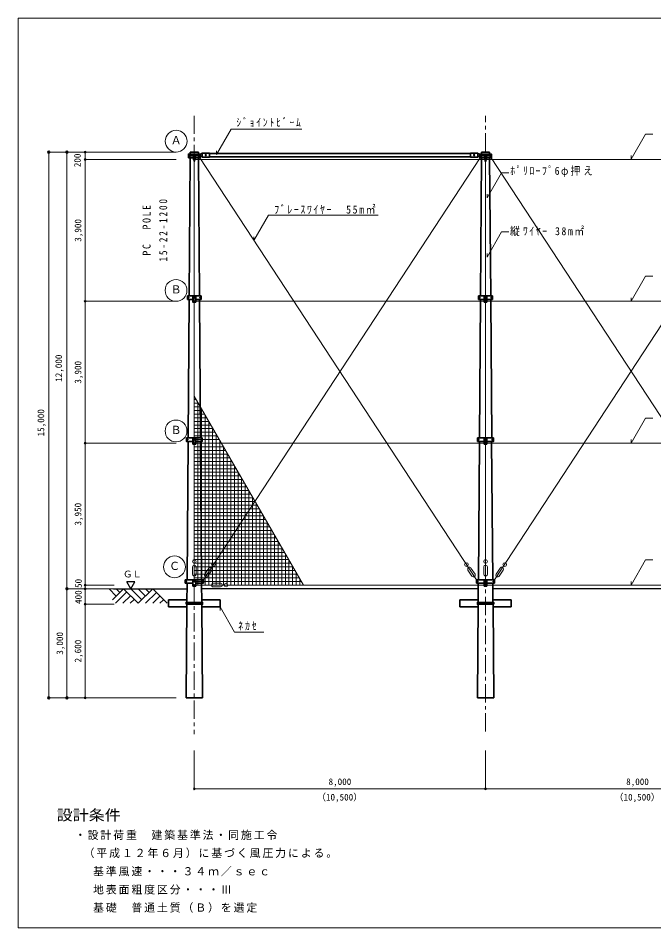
# Model space of a CAD drawing. Units: millimetres, scale not verified. Extents: x -18676 to 18324, y -12712 to 12288.
# Drawn here: x -18676 to -1217, y -12712 to 12288 of the extents above; entities that cross this region are included whole.
import ezdxf
from ezdxf.enums import TextEntityAlignment as Align

# ---------------------------------------------------------------- set-up
doc = ezdxf.new("R2010")
doc.units = ezdxf.units.MM
doc.header["$LTSCALE"] = 100
doc.header["$PDMODE"] = 32
doc.header["$PDSIZE"] = 50
doc.linetypes.add('CHAIN1', pattern=[8, 5, -1, 1, -1])
for name, color, linetype, lineweight in [('0-0', 7, 'Continuous', 35), ('0-2', 7, 'Continuous', 35), ('0-3', 6, 'Continuous', 9), ('0-6', 5, 'Continuous', 9), ('0-9', 4, 'Continuous', 9), ('0-F', 4, 'Continuous', 9)]:
    doc.layers.add(name, color=color, linetype=linetype, lineweight=lineweight)
doc.styles.add('ＭＳ ゴシック', font='')
doc.styles.get('ＭＳ ゴシック').set_extended_font_data('MS Gothic')

msp = doc.modelspace()

# ---------------------------------------------------------------- linework, layer by layer
at = {"layer": '0-0', "color": 4, "linetype": 'CHAIN1', "lineweight": 9}
for p, q in [((-13837.8, 9606.4), (-13837.8, 4481)), ((-5837.8, 4631.3), (-5837.8, 9606.4)), ((-5837.8, 4630.9), (-5837.8, 4484.7)), ((-13837.8, 4480.5), (-13837.8, 758.3)), ((-5837.8, 4480.3), (-5837.8, 822.1)), ((-13837.8, 730.9), (-13837.8, -7393.6)), ((-5837.8, 732.7), (-5837.8, 578.3)), ((-5837.8, 383.5), (-5837.8, -7393.6))]:
    msp.add_line(p, q, dxfattribs=at)
at = {"layer": '0-0', "color": 4, "lineweight": 9}
for p, q in [((-17837.8, 8606.4), (-17837.8, -6393.6)), ((-14337.8, 8606.4), (-17837.8, 8606.4)), ((-17337.8, -6393.6), (-17337.8, 8606.4)), ((-14355.9, -3393.6), (-17337.8, -3393.6)), ((-14337.8, -6393.6), (-17837.8, -6393.6))]:
    msp.add_line(p, q, dxfattribs=at)
at = {"layer": '0-0'}
for p, q in [((-13999.8, 8501.3), (-13675.8, 8501.3)), ((-13947.8, 8606.4), (-13948.2, 8551.3)), ((-13727.8, 8606.4), (-13947.8, 8606.4)), ((-13727.8, 8606.4), (-13727.5, 8551.3)), ((-13675.8, 8551.3), (-13624.4, 8571.3)), ((-13675.8, 8451.3), (-13675.8, 8551.3)), ((-13675.8, 8501.3), (-13624.4, 8481.3)), ((-13424.4, 8581.3), (-13424.4, 8471.3)), ((-13424.4, 8571.3), (-6251.3, 8571.3)), ((-6251.3, 8581.3), (-6251.3, 8471.3)), ((-5999.8, 8551.3), (-6051.3, 8571.3)), ((-5999.8, 8501.3), (-6051.3, 8481.3)), ((-5999.8, 8451.3), (-5999.8, 8551.3)), ((-5999.8, 8451.3), (-5999.8, 8551.3)), ((-5675.8, 8501.3), (-5999.8, 8501.3)), ((-5947.8, 8606.4), (-5948.2, 8551.3)), ((-5727.8, 8606.4), (-5947.8, 8606.4)), ((-5727.8, 8606.4), (-5727.5, 8551.3)), ((-13862.8, 8451.3), (-13999.8, 8451.3)), ((-13862.8, 8391.3), (-13812.8, 8391.3)), ((-13812.8, 8491.3), (-13812.8, 8391.3)), ((-13812.8, 8391.3), (-13812.8, 8491.3)), ((-13675.8, 8451.3), (-13812.8, 8451.3)), ((-13424.4, 8471.3), (-13624.4, 8471.3)), ((-13424.4, 8481.3), (-6251.3, 8481.3)), ((-6251.3, 8471.3), (-6051.3, 8471.3)), ((-5999.8, 8451.3), (-5862.8, 8451.3)), ((-5862.8, 8391.3), (-5812.8, 8391.3)), ((-5812.8, 8451.3), (-5675.8, 8451.3)), ((-14544, -3893.6), (-14544, -3693.6)), ((-14544, -3693.6), (-14040.9, -3693.6)), ((-13634.8, -3693.6), (-13131.7, -3693.6)), ((-13131.7, -3693.6), (-13131.7, -3893.6)), ((-6544, -3693.6), (-6544, -3893.6)), ((-6043.3, -3693.6), (-6544, -3693.6)), ((-5131.7, -3693.6), (-5632.4, -3693.6)), ((-5131.7, -3893.6), (-5131.7, -3693.6)), ((-14042.4, -3893.6), (-14544, -3893.6)), ((-13131.7, -3893.6), (-13633.3, -3893.6)), ((-6544, -3893.6), (-6044, -3893.6)), ((-5631.7, -3893.6), (-5131.7, -3893.6)), ((-13614.3, -6393.6), (-14061.3, -6393.6)), ((-5614.3, -6393.6), (-6061.3, -6393.6))]:
    msp.add_line(p, q, dxfattribs=at)
at = {"layer": '0-0', "color": 6, "lineweight": 9}
for p, q in [((-13837.8, 4631.4), (-13837.8, 8406.4)), ((-13837.8, 730.9), (-13837.8, 4481)), ((-13887.8, -2993.1), (-13887.8, -2789.3)), ((-13787.8, -2998.6), (-13787.8, -2794.1)), ((-5887.8, -2993.1), (-5887.8, -2789.3)), ((-5787.8, -2998.6), (-5787.8, -2794.1)), ((-13316.8, -3244), (-13113.1, -3244)), ((-5875.9, -3293.6), (-13800, -3293.6)), ((-13322.3, -3344), (-13117.8, -3344)), ((2124.7, -3293.6), (-5801, -3293.6))]:
    msp.add_line(p, q, dxfattribs=at)
at = {"layer": '0-0', "color": 3, "lineweight": 25}
for p, q in [((-16061.3, -3393.6), (-14041.3, -3393.6)), ((-6041.3, -3393.6), (-13637, -3393.6)), ((-6041.3, -3393.6), (-8634.4, -3393.6)), ((1958.7, -3393.6), (-5634.4, -3393.6))]:
    msp.add_line(p, q, dxfattribs=at)
at = {"layer": '0-0'}
for points in [[(-13999.8, 8451.3), (-13999.8, 8551.3), (-13675.8, 8551.3)], [(-13624.4, 8471.3), (-13624.4, 8581.3), (-13424.4, 8581.3)], [(-6051.3, 8471.3), (-6051.3, 8581.3), (-6251.3, 8581.3)], [(-5675.8, 8451.3), (-5675.8, 8551.3), (-5999.8, 8551.3)], [(-13862.8, 8391.3), (-13862.8, 8491.3), (-13812.8, 8491.3)], [(-5812.8, 8391.3), (-5812.8, 8491.3), (-5862.8, 8491.3), (-5862.8, 8391.3)]]:
    msp.add_lwpolyline(points, dxfattribs=at)
for points in [[(-14062.8, -3818.6), (-14062.8, -3768.6), (-13612.8, -3768.6), (-13612.8, -3818.6)], [(-5612.8, -3818.6), (-5612.8, -3768.6), (-6062.8, -3768.6), (-6062.8, -3818.6)]]:
    msp.add_lwpolyline(points, close=True, dxfattribs=at)
for centre, radius in [((-13970, 8526.3), 10), ((-13837.8, 8526.3), 10), ((-13705.7, 8526.3), 10), ((-13524.4, 8526.3), 15), ((-6151.3, 8526.3), 15), ((-5970, 8526.3), 10), ((-5970, 8526.3), 10), ((-5837.8, 8526.3), 10), ((-5705.7, 8526.3), 10), ((-5705.7, 8526.3), 10), ((-13970.1, 8476.3), 10), ((-13837.8, 8476.3), 10), ((-13837.6, 8406.6), 10), ((-5970.1, 8476.3), 10), ((-5837.8, 8476.3), 10), ((-5837.8, 8406.3), 10), ((-5705.5, 8476.3), 10), ((-13838, -3294), 10), ((-5837.8, -3293.8), 10)]:
    msp.add_circle(centre, radius, dxfattribs=at)
at = {"layer": '0-0', "color": 6, "lineweight": 9}
for centre in [(-13837.8, -2643.9), (-5837.8, -2643.9), (-12967.6, -3294)]:
    msp.add_circle(centre, 50, dxfattribs=at)
for centre, radius, start, end in [((-13794.6, 8394.2), 68.3, 182.41425, 230.71629), ((-13881.1, 8394.2), 68.3, 309.28371, 357.58575), ((-5794.6, 8394.2), 68.3, 182.41425, 230.71629), ((-5881.1, 8394.2), 68.3, 309.28371, 357.58575), ((-13837.8, -2793.9), 50, 0.08791, 179.91209), ((-5837.8, -2793.9), 50, 0.08791, 179.91209), ((-13837.8, -2994.1), 50, 179.64203, 0.35797), ((-5837.8, -2994.1), 50, 179.64203, 0.35797), ((-13317.8, -3294), 50, 89.64203, 270.35797), ((-13117.6, -3294), 50, 270.08791, 89.91209)]:
    msp.add_arc(centre, radius, start, end, dxfattribs=at)
at = {"layer": '0-0', "color": 4}
for p in [(-17837.8, 8606.4), (-17337.8, 8606.4), (-17337.8, -3393.6), (-17837.8, -6393.6), (-17337.8, -6393.6)]:
    msp.add_point(p, dxfattribs=at)
at = {"layer": '0-2'}
for p, q in [((-13949, 8451.3), (-13977.7, 4655.9)), ((-13697.9, 4655.9), (-13726.8, 8451.3)), ((-5949, 8451.3), (-5977.7, 4655.9)), ((-5726.7, 8451.3), (-5698, 4655.9)), ((-5971.2, 5513.4), (-5972, 5413.4)), ((-5704.4, 5513.4), (-5703.7, 5413.4)), ((-14028.3, 4655.9), (-13647.3, 4655.9)), ((-14028.3, 4655.9), (-14028.3, 4555.9)), ((-14028.3, 4555.9), (-13875.3, 4555.9)), ((-13978.5, 4555.9), (-14007.2, 755.9)), ((-13875.3, 4630.9), (-13800.3, 4630.9)), ((-13800.3, 4630.9), (-13800.3, 4480.9)), ((-13647.3, 4555.9), (-13800.3, 4555.9)), ((-13697.2, 4555.9), (-13668.4, 755.9)), ((-13647.3, 4655.9), (-13647.3, 4555.9)), ((-6028.3, 4655.9), (-5647.3, 4655.9)), ((-6028.3, 4655.9), (-6028.3, 4555.9)), ((-6028.3, 4555.9), (-5875.3, 4555.9)), ((-5978.5, 4555.9), (-6007.2, 755.9)), ((-5875.3, 4630.9), (-5800.3, 4630.9)), ((-5875.3, 4630.9), (-5875.3, 4480.9)), ((-5800.3, 4630.9), (-5800.3, 4480.9)), ((-5647.3, 4555.9), (-5800.3, 4555.9)), ((-5697.2, 4555.9), (-5668.4, 755.9)), ((-5647.3, 4655.9), (-5647.3, 4555.9)), ((-5875.3, 4480.9), (-5800.3, 4480.9)), ((-14055.7, 755.9), (-13620, 755.9)), ((-6055.7, 755.9), (-5620, 755.9)), ((-14008, 655.9), (-14036.8, -3144.1)), ((-13875.3, 730.9), (-13800.3, 730.9)), ((-13800.3, 730.9), (-13800.3, 580.9)), ((-13667.7, 655.9), (-13638.9, -3144.1)), ((-6008, 655.9), (-6036.8, -3144.1)), ((-5875.3, 730.9), (-5800.3, 730.9)), ((-5800.3, 730.9), (-5800.3, 580.9)), ((-5676.4, 655.9), (-5638.6, -3144.1)), ((-14086.8, -3144.1), (-14086.8, -3244.1)), ((-14086.8, -3244.1), (-13875, -3244.1)), ((-14041.5, -3768.6), (-14037.5, -3244.1)), ((-13875, -3169.1), (-13800, -3169.1)), ((-13800, -3169.1), (-13800, -3319.1)), ((-13588.9, -3244.1), (-13800, -3244.1)), ((-13634.2, -3768.6), (-13638.2, -3244.1)), ((-6087.1, -3144.1), (-6087.1, -3244.1)), ((-6087.1, -3244.1), (-5875.3, -3244.1)), ((-6037.5, -3244.1), (-6041.5, -3768.6)), ((-5875.3, -3169.1), (-5800.3, -3169.1)), ((-5800.3, -3169.1), (-5800.3, -3319.1)), ((-5589.3, -3244.1), (-5800.3, -3244.1)), ((-5638.2, -3244.1), (-5634.2, -3768.6)), ((-14041.9, -3818.6), (-14061.3, -6393.6)), ((-13614.3, -6393.6), (-13633.8, -3818.6)), ((-6061.3, -6393.6), (-6041.9, -3818.6)), ((-5633.8, -3818.6), (-5614.3, -6393.6))]:
    msp.add_line(p, q, dxfattribs=at)
for points in [[(-13875.3, 4630.9), (-13875.3, 4480.9), (-13800.3, 4480.9)], [(-14055.7, 755.9), (-14055.7, 655.9), (-13875.3, 655.9)], [(-13620, 755.9), (-13620, 655.9), (-13800.3, 655.9)], [(-6055.7, 755.9), (-6055.7, 655.9), (-5875.3, 655.9)], [(-5620, 755.9), (-5620, 655.9), (-5800.3, 655.9)], [(-13875.3, 730.9), (-13875.3, 580.9), (-13800.3, 580.9)], [(-5875.3, 730.9), (-5875.3, 580.9), (-5800.3, 580.9)], [(-14086.8, -3144.1), (-13588.9, -3144.1), (-13588.9, -3244.1)], [(-13875, -3169.1), (-13875, -3319.1), (-13800, -3319.1)], [(-6087.1, -3144.1), (-5589.3, -3144.1), (-5589.3, -3244.1)], [(-5875.3, -3169.1), (-5875.3, -3319.1), (-5800.3, -3319.1)]]:
    msp.add_lwpolyline(points, dxfattribs=at)
for centre in [(-13705.5, 8475.5), (-13705.5, 8475.5), (-13998.5, 4606.4), (-13837.6, 4605.7), (-13837.6, 4506.1), (-13677.6, 4606.5), (-5998.5, 4606.4), (-5837.6, 4605.7), (-5837.6, 4506.1), (-5677.6, 4606.5), (-14025.8, 706.4), (-13837.6, 705.7), (-13837.6, 606.1), (-13649.9, 706.4), (-6025.8, 706.4), (-5837.6, 705.7), (-5837.6, 606.1), (-5649.9, 706.4), (-14056.6, -3194.2), (-13837.8, -3194.3), (-13619, -3194.2), (-6057, -3194.2), (-5837.6, -3194.3), (-5619.4, -3194.2)]:
    msp.add_circle(centre, 10, dxfattribs=at)
at = {"layer": '0-3'}
for p, q in [((-13837.8, 8341.3), (-13837.8, 4631.3)), ((-5862.8, 8406.4), (-13812.8, 8406.4)), ((-13690.8, 8451.3), (-6087.1, -3148.8)), ((-13588.9, -3147.5), (-5987.2, 8451.3)), ((-5837.8, 8406.4), (-5837.8, 4630.9)), ((-5812.8, 8406.4), (2137.2, 8406.4)), ((-5689, 8451.3), (1912.9, -3147.5)), ((-5589.3, -3148.3), (2000.2, 8461.4)), ((-13800.3, 4506.4), (-5875, 4506.4)), ((-5801, 4506.4), (2124.7, 4506.4)), ((-13837.8, 4480.9), (-13837.8, 730.9)), ((-5837.8, 4481.6), (-5837.8, 732.7)), ((-13837.8, 581.3), (-13837.8, -3169.1)), ((-13800.3, 606.4), (-5875.3, 606.4)), ((-5837.8, 578.3), (-5837.8, -3194.1)), ((-5800.3, 606.4), (2124.7, 606.4)), ((-13548.5, -2994.7), (-13438.9, -2827.4)), ((-13464.9, -3049.5), (-13355.3, -2882.2)), ((-6211.4, -3046.8), (-6321.9, -2880.1)), ((-6128, -2991.5), (-6238.6, -2824.8)), ((-5547.7, -2991.5), (-5437.1, -2824.8)), ((-5464.3, -3046.8), (-5353.7, -2880.1))]:
    msp.add_line(p, q, dxfattribs=at)
for centre in [(-13314.4, -2729.8), (-6364.1, -2729.7), (-5311.6, -2729.7)]:
    msp.add_circle(centre, 50, dxfattribs=at)
for centre, start, end in [((-13506.7, -3022.1), 146.76134, 326.75819), ((-13397.1, -2854.8), 326.76134, 146.75937), ((-6280, -2852.9), 34.17467, 212.96423), ((-6169.7, -3019.1), 213.56975, 33.56915), ((-5506, -3019.1), 146.43085, 326.43025), ((-5395.7, -2852.9), 327.03577, 145.82533)]:
    msp.add_arc(centre, 50, start, end, dxfattribs=at)
at = {"layer": '0-6'}
for p, q in [((-10837.8, -3293.6), (-13837.8, 1902.6)), ((-13837.5, 1806.4), (-13782.3, 1806.4)), ((-13837.5, 1706.4), (-13724.6, 1706.4)), ((-13837.5, 1606.4), (-13666.9, 1606.4)), ((-13837.5, 1506.4), (-13609.1, 1506.4)), ((-13737.8, -3293.6), (-13737.8, 1729.4)), ((-13637.8, -3293.6), (-13637.8, 1556.2)), ((-13837.5, 1406.4), (-13551.4, 1406.4)), ((-13837.5, 1306.4), (-13493.7, 1306.4)), ((-13537.8, -3293.6), (-13537.8, 1382.9)), ((-13837.5, 1206.4), (-13435.9, 1206.4)), ((-13837.5, 1106.4), (-13378.2, 1106.4)), ((-13837.5, 1006.4), (-13320.4, 1006.4)), ((-13437.8, -3293.6), (-13437.8, 1209.7)), ((-13337.8, -3293.6), (-13337.8, 1036.5)), ((-13837.5, 906.4), (-13262.7, 906.4)), ((-13837.5, 806.4), (-13205, 806.4)), ((-13237.8, -3293.6), (-13237.8, 863.3)), ((-13837.5, 706.4), (-13147.2, 706.4)), ((-13837.5, 606.4), (-10895.6, 606.4)), ((-13837.5, 506.4), (-13031.8, 506.4)), ((-13137.8, -3293.6), (-13137.8, 690.1)), ((-13037.8, -3293.6), (-13037.8, 516.9)), ((-13837.5, 406.4), (-12974, 406.4)), ((-13837.5, 306.4), (-12916.3, 306.4)), ((-12937.8, -3293.6), (-12937.8, 343.7)), ((-13837.5, 206.4), (-12858.6, 206.4)), ((-13837.5, 106.4), (-12800.8, 106.4)), ((-13837.5, 6.4), (-12743.1, 6.4)), ((-12837.8, -3293.6), (-12837.8, 170.5)), ((-13837.5, -93.6), (-12685.4, -93.6)), ((-13837.5, -193.6), (-12627.6, -193.6)), ((-12737.8, -3293.6), (-12737.8, -2.7)), ((-12637.8, -3293.6), (-12637.8, -175.9)), ((-13837.5, -293.6), (-12569.9, -293.6)), ((-13837.5, -393.6), (-12512.2, -393.6)), ((-13837.5, -493.6), (-12454.4, -493.6)), ((-12537.8, -3293.6), (-12537.8, -349.1)), ((-13837.5, -593.6), (-12396.7, -593.6)), ((-13837.5, -693.6), (-12339, -693.6)), ((-12437.8, -3293.6), (-12437.8, -522.3)), ((-12337.8, -3293.6), (-12337.8, -695.5)), ((-13837.5, -793.6), (-12281.2, -793.6)), ((-13837.5, -893.6), (-12223.5, -893.6)), ((-13837.5, -993.6), (-12165.7, -993.6)), ((-12237.8, -3293.6), (-12237.8, -868.7)), ((-13837.5, -1093.6), (-12108, -1093.6)), ((-13837.5, -1193.6), (-12050.3, -1193.6)), ((-12137.8, -3293.6), (-12137.8, -1041.9)), ((-12037.8, -3293.6), (-12037.8, -1215.1)), ((-13837.5, -1293.6), (-11992.5, -1293.6)), ((-13837.5, -1393.6), (-11934.8, -1393.6)), ((-13837.5, -1493.6), (-11877.1, -1493.6)), ((-11937.8, -3293.6), (-11937.8, -1388.3)), ((-13837.5, -1593.6), (-11819.3, -1593.6)), ((-13837.5, -1693.6), (-11761.6, -1693.6)), ((-11837.8, -3293.6), (-11837.8, -1561.5)), ((-11737.8, -3293.6), (-11737.8, -1734.7)), ((-13837.5, -1793.6), (-11703.9, -1793.6)), ((-13837.5, -1893.6), (-11646.1, -1893.6)), ((-13837.5, -1993.6), (-11588.4, -1993.6)), ((-11637.8, -3293.6), (-11637.8, -1908)), ((-13837.5, -2093.6), (-11530.7, -2093.6)), ((-13837.5, -2193.6), (-11472.9, -2193.6)), ((-11537.8, -3293.6), (-11537.8, -2081.2)), ((-13837.5, -2293.6), (-11415.2, -2293.6)), ((-13837.5, -2393.6), (-11357.5, -2393.6)), ((-13837.5, -2493.6), (-11299.7, -2493.6)), ((-11437.8, -3293.6), (-11437.8, -2254.4)), ((-11337.8, -3293.6), (-11337.8, -2427.6)), ((-13837.5, -2593.6), (-11242, -2593.6)), ((-13837.5, -2693.6), (-11184.3, -2693.6)), ((-11237.8, -3293.6), (-11237.8, -2600.8)), ((-13837.5, -2793.6), (-11126.5, -2793.6)), ((-13837.5, -2893.6), (-11068.8, -2893.6)), ((-13837.5, -2993.6), (-11011, -2993.6)), ((-11137.8, -3293.6), (-11137.8, -2774)), ((-11037.8, -3293.6), (-11037.8, -2947.2)), ((-13837.5, -3093.6), (-10953.3, -3093.6)), ((-13837.5, -3193.6), (-10895.6, -3193.6)), ((-10937.8, -3293.6), (-10937.8, -3120.4))]:
    msp.add_line(p, q, dxfattribs=at)
at = {"layer": '0-9'}
for p, q in [((-14837.8, 8606.4), (-16903.9, 8606.4)), ((-16837.8, 8606.4), (-16837.8, -6393.6)), ((-14337.8, 8406.4), (-16837.8, 8406.4)), ((-14337.8, 4506.4), (-16837.8, 4506.4)), ((-14337.8, 606.4), (-16837.8, 606.4)), ((-14403.9, -3393.6), (-17337.8, -3393.6)), ((-16037.8, -3293.6), (-16837.8, -3293.6)), ((-16037.8, -3818.6), (-16837.8, -3818.6)), ((-13837.8, -7839.5), (-13837.8, -8893.6)), ((-5837.8, -7839.5), (-5837.8, -8893.6)), ((-13837.8, -8893.6), (10162.2, -8893.6))]:
    msp.add_line(p, q, dxfattribs=at)
for centre in [(-14337.8, 8906.4), (-14340.4, 4806.4), (-14340.4, 943.7), (-14381.1, -2793.1)]:
    msp.add_circle(centre, 300, dxfattribs=at)
for p in [(-16837.8, 8606.4), (-16837.8, 8406.4), (-16837.8, 4506.4), (-16837.8, 606.4), (-16837.8, -3293.6), (-16837.8, -3393.6), (-16837.8, -3818.6), (-16837.8, -6393.6), (-13837.8, -8893.6), (-5837.8, -8893.6)]:
    msp.add_point(p, dxfattribs=at)
at = {"layer": '0-F', "color": 2, "lineweight": 18}
for p, q in [((-18675.7, 12287.8), (18324.3, 12287.8)), ((-18675.7, -12712.2), (-18675.7, 12287.8)), ((18324.3, -12712.2), (-18675.7, -12712.2))]:
    msp.add_line(p, q, dxfattribs=at)
at = {"layer": '0-F'}
for p, q in [((-13225.2, 8542.5), (-12825.2, 9235.3)), ((-12825.2, 9235.3), (-10886.1, 9235.3)), ((-1842.8, 8410.4), (-1442.8, 9103.2)), ((-1442.8, 9103.2), (-1242.8, 9103.2)), ((-13225.2, 8542.5), (-13225.2, 8642.5)), ((-1842.8, 8410.4), (-1842.8, 8510.4)), ((-5798.6, 7347.4), (-5398.6, 8040.2)), ((-5398.6, 8040.2), (-5198.6, 8040.2)), ((-5798.6, 7347.4), (-5798.6, 7447.4)), ((-12200, 6179.9), (-11800, 6872.7)), ((-11800, 6872.7), (-8792.1, 6872.7)), ((-12200, 6179.9), (-12200, 6279.9)), ((-5798.6, 5719.1), (-5398.6, 6411.9)), ((-5398.6, 6411.9), (-5198.6, 6411.9)), ((-5798.6, 5719.1), (-5798.6, 5819.1)), ((-1842.8, 4506.4), (-1442.8, 5199.2)), ((-1442.8, 5199.2), (-1242.8, 5199.2)), ((-1842.8, 4506.4), (-1842.8, 4606.4)), ((-1842.8, 606.4), (-1442.8, 1299.2)), ((-1442.8, 1299.2), (-1242.8, 1299.2)), ((-1842.8, 606.4), (-1842.8, 706.4)), ((-1842.8, -3293.6), (-1442.8, -2600.8)), ((-1442.8, -2600.8), (-1242.8, -2600.8)), ((-1842.8, -3293.6), (-1842.8, -3193.6)), ((-13131.7, -3893.6), (-13131.7, -3993.6)), ((-13131.7, -3893.6), (-12731.7, -4586.4)), ((-12731.7, -4586.4), (-11931.7, -4586.4))]:
    msp.add_line(p, q, dxfattribs=at)
at = {"layer": '0-F', "color": 3, "lineweight": 25}
for p, q in [((-15470.1, -3200.9), (-15692.6, -3200.9)), ((-15581.3, -3393.6), (-15692.6, -3200.9)), ((-15581.3, -3393.6), (-15470.1, -3200.9)), ((-15981.4, -3593.6), (-16181.4, -3393.6)), ((-15781.3, -3393.6), (-16081.4, -3693.6)), ((-15696.7, -3486.1), (-16004.2, -3793.6)), ((-15881.3, -3493.6), (-15981.4, -3393.6)), ((-15281.3, -3693.6), (-15581.3, -3393.6)), ((-15181.3, -3593.6), (-15381.4, -3393.6)), ((-15081.3, -3493.6), (-15181.3, -3393.6)), ((-14881.3, -3493.6), (-15181.3, -3793.6)), ((-14981.3, -3393.6), (-14581.4, -3793.6)), ((-15593.1, -3586), (-15800.7, -3793.6)), ((-15489.5, -3685.9), (-15597.2, -3793.6)), ((-14781.3, -3593.6), (-14981.3, -3793.6)), ((-14681.4, -3693.6), (-14781.4, -3793.6))]:
    msp.add_line(p, q, dxfattribs=at)
msp.add_lwpolyline([(-14981.3, -3393.6), (-15381.3, -3793.6), (-15781.3, -3393.6)], dxfattribs=at)

# ---------------------------------------------------------------- texts
at = {"layer": '0-0', "color": 4, "style": 'ＭＳ ゴシック'}
for s, p in [('12,000', (-17418, 2294.1)), ('15,000', (-17907, 794.1)), ('3,000', (-17387.8, -5206.1))]:
    msp.add_text(s, height=183.3, rotation=90, dxfattribs=at).set_placement(p, align=Align.BOTTOM_LEFT)
at = {"layer": '0-0', "char_height": 219.9, "attachment_point": 7, "rotation": 90, "style": 'ＭＳ ゴシック'}
for s, insert in [('\\T1.39;\\W0.85;15-22-1200', (-14580.2, 5600.3)), ('\\T1.33;\\W0.9;PC\u3000POLE', (-15035.2, 5764.3))]:
    msp.add_mtext(s, dxfattribs=dict(at, insert=insert))
at = {"layer": '0-9', "color": 7, "style": 'ＭＳ ゴシック'}
for s, p in [('Ａ', (-14487.8, 8756.4)), ('Ｂ', (-14490.4, 4656.4)), ('Ｂ', (-14490.4, 793.7)), ('Ｃ', (-14531.1, -2943.1))]:
    msp.add_text(s, height=219.9, dxfattribs=at).set_placement(p, align=Align.BOTTOM_LEFT)
at = {"layer": '0-9', "style": 'ＭＳ ゴシック'}
for s, p in [('200', (-16902.4, 8192.7)), ('3,900', (-16887.8, 6143.9)), ('3,900', (-16887.8, 2243.9)), ('3,950', (-16887.8, -1656.1)), ('50', (-16875.3, -3372.2)), ('400', (-16877.6, -3810.8)), ('2,600', (-16887.8, -5418.6))]:
    msp.add_text(s, height=183.3, rotation=90, dxfattribs=at).set_placement(p, align=Align.BOTTOM_LEFT)
for s, p in [('8,000', (-10150.3, -8843.6)), ('8,000', (-1976.7, -8843.6)), ('（10,500）', (-10478.4, -9269.2)), ('（10,500）', (-2304.7, -9269.2))]:
    msp.add_text(s, height=183.3, dxfattribs=at).set_placement(p, align=Align.BOTTOM_LEFT)
at = {"layer": '0-F', "style": 'ＭＳ ゴシック'}
msp.add_text('ＧＬ', height=183.3, dxfattribs=at).set_placement((-15796.6, -3137.5), align=Align.BOTTOM_LEFT)
at = {"layer": '0-F', "color": 7, "style": 'ＭＳ ゴシック', "width": 1.1}
msp.add_text('設計条件', height=293.3, dxfattribs=at).set_placement((-17619.9, -9848), align=Align.BOTTOM_LEFT)
at = {"layer": '0-F', "color": 7, "char_height": 219.9, "attachment_point": 7, "style": 'ＭＳ ゴシック'}
for s, insert in [('\\T1.39;\\W0.85;ｼﾞｮｲﾝﾄﾋﾞｰﾑ', (-12682.9, 9298.9)), ('\\T1.29;\\W0.9;ﾎﾟﾘﾛｰﾌﾟ6φ押え', (-5160, 7923.8)), ('\\T1.33;\\W0.9;ﾌﾞﾚｰｽﾜｲﾔｰ\u300055m㎡', (-11643.3, 6906.6)), ('\\T1.31;\\W0.9;縦ﾜｲﾔｰ\\~38m㎡', (-5167.5, 6299.5)), ('\\T1.38;\\W0.9;ﾈｶｾ', (-12632.7, -4538.5)), ('\\T1.17;・設計荷重\u3000建築基準法・同施工令', (-17119.9, -10298)), ('\\T1.17;（平成１２年６月）に基づく風圧力による。', (-16880.4, -10798)), ('\\T1.17;基準風速・・・３４ｍ／ｓｅｃ', (-16619.9, -11298)), ('\\T1.17;地表面粗度区分・・・Ⅲ', (-16619.9, -11798)), ('\\T1.17;基礎\u3000普通土質（Ｂ）を選定', (-16619.9, -12298))]:
    msp.add_mtext(s, dxfattribs=dict(at, insert=insert))

doc.saveas('drawing.dxf')
